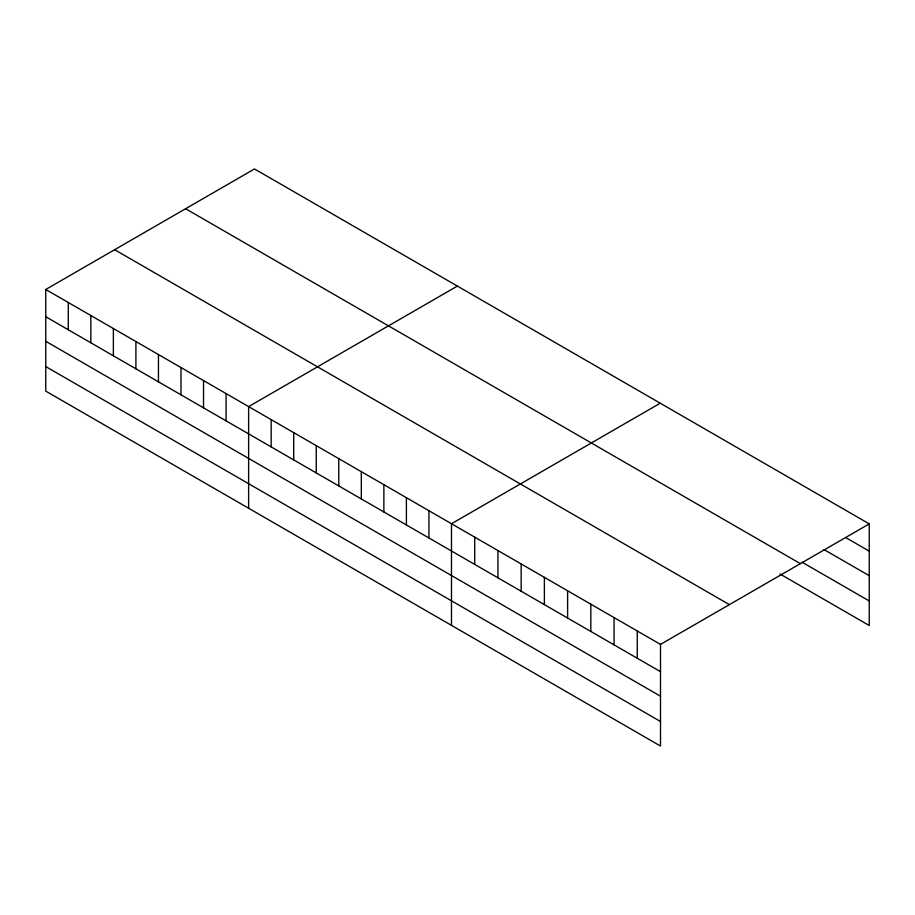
<?xml version="1.0" encoding="UTF-8"?>
<svg xmlns="http://www.w3.org/2000/svg" width="915" height="915" viewBox="0 0 915 915"><rect width="100%" height="100%" fill="white"/><g stroke="black" fill="none" stroke-linecap="round" stroke-linejoin="round"><path stroke-width="1.37" d="M45.75 289.483L660.504 644.4L660.504 746.045L45.75 391.117L45.75 289.483L254.496 168.955L869.25 523.883L869.25 625.517L780.026 574.002M457.363 286.086L248.617 406.603L248.617 508.237M660.23 403.206L451.484 523.735L451.484 625.368M660.504 644.4L869.25 523.883M846.02 537.745L869.25 551.15M824.026 549.583L869.25 575.695M802.02 562.165L869.25 600.972M185.608 208.734L800.362 563.651M114.638 249.703L729.392 604.632M45.75 316.75L660.504 671.667M45.75 341.295L660.504 696.212M45.75 366.572L660.504 721.5M637.275 630.995L637.275 658.262M614.057 617.591L614.057 644.858M590.827 604.175L590.827 631.453M567.609 590.77L567.609 618.037M544.379 577.365L544.379 604.632M521.161 563.949L521.161 591.227M497.932 550.544L497.932 577.811M474.713 537.139L474.713 564.406M428.941 510.719L428.941 537.986M406.397 497.703L406.397 524.97M383.865 484.687L383.865 511.954M361.322 471.671L361.322 498.938M338.779 458.655L338.779 485.934M316.235 445.651L316.235 472.918M293.704 432.635L293.704 459.902M271.16 419.619L271.16 446.886M226.074 393.587L226.074 420.866M203.53 380.583L203.53 407.85M180.998 367.567L180.998 394.834M158.455 354.551L158.455 381.818M135.912 341.535L135.912 368.802M113.369 328.519L113.369 355.786M90.837 315.503L90.837 342.782M68.293 302.499L68.293 329.766"/></g></svg>
